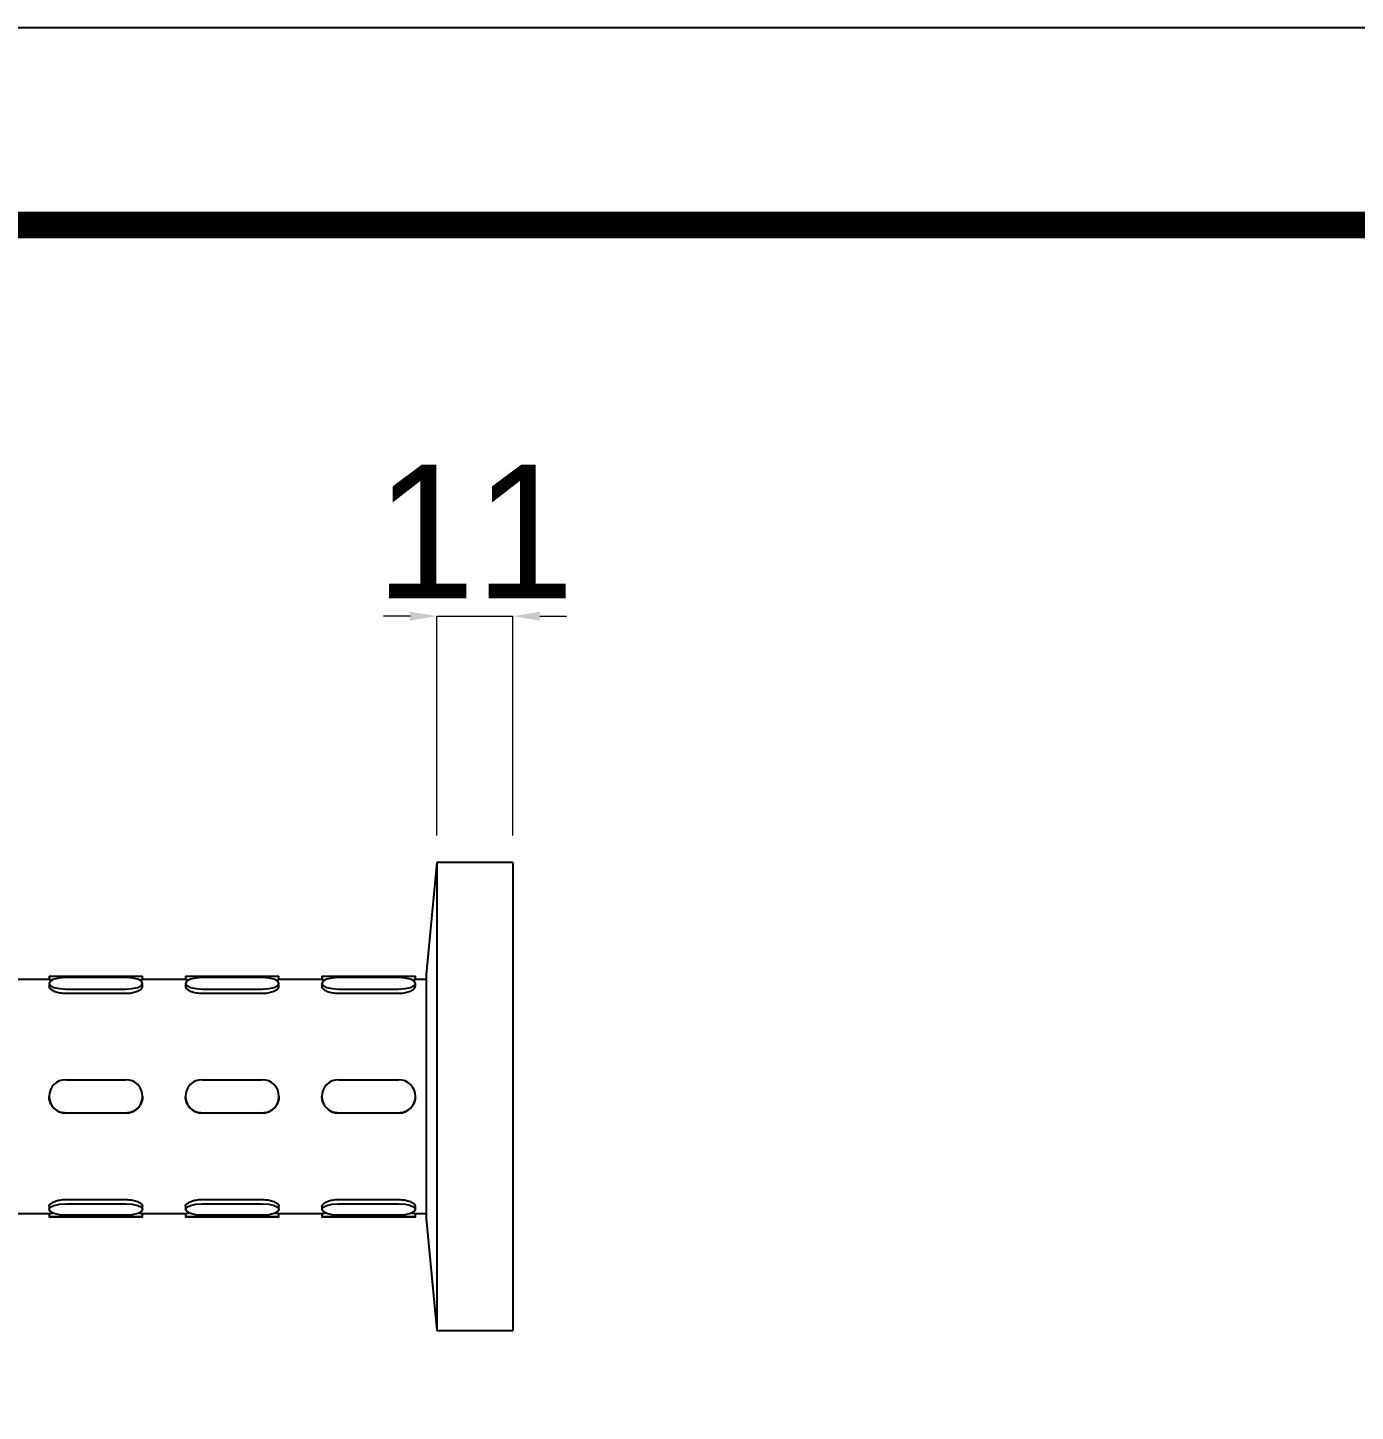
# Model space of a CAD drawing. Extents: x 0 to 2043, y 0 to 1272.
# Drawn here: x 783.8 to 982.4, y 1065 to 1272 of the extents above; entities that cross this region are included whole.
import ezdxf

# ---------------------------------------------------------------- set-up
doc = ezdxf.new("R2010")
doc.units = 0
doc.header["$LTSCALE"] = 10
doc.header["$MEASUREMENT"] = 0
doc.header["$PDMODE"] = 3
doc.header["$PDSIZE"] = -10
doc.layers.get('0').update_dxf_attribs({"linetype": 'CONTINUOUS'})
doc.layers.get('DEFPOINTS').update_dxf_attribs({"linetype": 'CONTINUOUS'})
doc.styles.add('Daelim Dimension', font='')
doc.styles.get('Daelim Dimension').set_extended_font_data('나눔고딕')
doc.dimstyles.new('DEFAULT', dxfattribs={"dimscale": 2, "dimtxt": 2, "dimasz": 2, "dimexe": 0, "dimexo": 2, "dimgap": 1, "dimtad": 1, "dimdec": 0, "dimzin": 9, "dimdsep": 46, "dimtxsty": 'Daelim Dimension', "dimcen": 0.5, "dimclrd": 5, "dimclre": 5, "dimclrt": 256, "dimadec": 1, "dimazin": 0, "dimtfac": 1, "dimtdec": 0, "dimtix": 1, "dimtmove": 0, "dimatfit": 3, "dimfxl": 1, "dimtolj": 1, "dimtzin": 1, "dimlwd": 9, "dimlwe": 9, "dimarcsym": 0})

# ---------------------------------------------------------------- blocks, each defined once
blk = doc.blocks.new('*D13')
at = {"color": 5, "linetype": 'ByBlock', "lineweight": 9, "ltscale": 0.5, "transparency": 16777216}
for p, q in [((1430.47, 1133.97), (1430.47, 1120.71)), ((1707.92, 1133.97), (1707.92, 1120.71)), ((1434.47, 1120.71), (1703.92, 1120.71))]:
    blk.add_line(p, q, dxfattribs=at)
at = {"color": 5, "lineweight": 9, "transparency": 16777216}
for p, q in [((304.4, 878.45), (304.4, 964.57)), ((308.4, 964.57), (557.4, 964.57)), ((561.4, 882.01), (561.4, 964.57))]:
    blk.add_line(p, q, dxfattribs=at)
at = {"color": 5, "ltscale": 0.5, "transparency": 16777216}
for points in [[(1434.47, 1121.38), (1434.47, 1120.05), (1430.47, 1120.71)], [(1703.92, 1121.38), (1703.92, 1120.05), (1707.92, 1120.71)]]:
    blk.add_solid(points, dxfattribs=at)
at = {"color": 5, "transparency": 16777216}
for points in [[(308.4, 965.24), (308.4, 963.9), (304.4, 964.57)], [(557.4, 965.24), (557.4, 963.9), (561.4, 964.57)]]:
    blk.add_solid(points, dxfattribs=at)
at = {"layer": 'DEFPOINTS', "color": 0, "ltscale": 0.5, "transparency": 16777216}
for p in [(1430.47, 1137.97), (1707.92, 1137.97), (1707.92, 1120.71)]:
    blk.add_point(p, dxfattribs=at)
at = {"layer": 'DEFPOINTS', "color": 0, "transparency": 16777216}
for p in [(561.4, 964.57), (561.4, 878.01), (304.4, 874.45)]:
    blk.add_point(p, dxfattribs=at)
at = {"ltscale": 0.5, "transparency": 16777216, "insert": (1569.19, 1124.99), "char_height": 4, "attachment_point": 5, "style": 'Daelim Dimension'}
blk.add_mtext('\\A1;277.4', dxfattribs=at)
at = {"color": 7, "transparency": 16777216, "insert": (432.9, 977.46), "char_height": 20, "attachment_point": 5, "style": 'Daelim Dimension'}
blk.add_mtext('\\A1;257', dxfattribs=at)
blk = doc.blocks.new('*D14')
at = {"color": 5, "lineweight": 9, "transparency": 16777216}
for p, q in [((841.02, 1183.98), (837.02, 1183.98)), ((845.02, 1151.15), (845.02, 1183.98)), ((845.02, 1183.98), (856.4, 1183.98)), ((856.4, 1151.15), (856.4, 1183.98)), ((860.4, 1183.98), (864.4, 1183.98))]:
    blk.add_line(p, q, dxfattribs=at)
at = {"color": 5, "linetype": 'ByBlock', "lineweight": 9, "ltscale": 0.5, "transparency": 16777216}
for p, q in [((1765.74, 1133.53), (1765.74, 1113.88)), ((2043.14, 1133.53), (2043.14, 1113.88)), ((1769.74, 1113.88), (2039.14, 1113.88))]:
    blk.add_line(p, q, dxfattribs=at)
at = {"color": 5, "transparency": 16777216}
for points in [[(841.02, 1184.64), (841.02, 1183.31), (845.02, 1183.98)], [(860.4, 1184.64), (860.4, 1183.31), (856.4, 1183.98)]]:
    blk.add_solid(points, dxfattribs=at)
at = {"color": 5, "ltscale": 0.5, "transparency": 16777216}
for points in [[(1769.74, 1114.54), (1769.74, 1113.21), (1765.74, 1113.88)], [(2039.14, 1114.54), (2039.14, 1113.21), (2043.14, 1113.88)]]:
    blk.add_solid(points, dxfattribs=at)
at = {"layer": 'DEFPOINTS', "color": 0, "transparency": 16777216}
for p in [(856.4, 1183.98), (845.02, 1147.15), (856.4, 1147.15)]:
    blk.add_point(p, dxfattribs=at)
at = {"layer": 'DEFPOINTS', "color": 0, "ltscale": 0.5, "transparency": 16777216}
for p in [(1765.74, 1137.53), (2043.14, 1137.53), (2043.14, 1113.88)]:
    blk.add_point(p, dxfattribs=at)
at = {"color": 7, "transparency": 16777216, "insert": (850.71, 1196.65), "char_height": 20, "attachment_point": 5, "style": 'Daelim Dimension'}
blk.add_mtext('\\A1;11', dxfattribs=at)
at = {"ltscale": 0.5, "transparency": 16777216, "insert": (1904.44, 1118.16), "char_height": 4, "attachment_point": 5, "style": 'Daelim Dimension'}
blk.add_mtext('\\A1;277.4', dxfattribs=at)

msp = doc.modelspace()

# ---------------------------------------------------------------- linework, layer by layer
at = {"color": 7, "linetype": 'Continuous', "lineweight": 25}
for p, q in [((845.02, 1147.15), (843.4, 1130.4)), ((856.4, 1147.15), (845.02, 1147.15)), ((845.02, 1147.15), (845.02, 1077.15)), ((856.4, 1147.15), (856.4, 1077.15)), ((787, 1130.15), (787, 1129.64)), ((789.5, 1130.15), (798.5, 1130.15)), ((801, 1129.64), (801, 1130.15)), ((807.4, 1130.15), (807.4, 1129.64)), ((809.9, 1130.15), (818.9, 1130.15)), ((821.4, 1129.64), (821.4, 1130.15)), ((827.8, 1130.15), (827.8, 1129.64)), ((830.3, 1130.15), (839.3, 1130.15)), ((841.8, 1129.64), (841.8, 1130.15)), ((843.4, 1130.4), (843.4, 1093.9)), ((787.03, 1129.65), (780.57, 1129.65)), ((787, 1129.06), (787, 1128.59)), ((798.5, 1129.92), (789.5, 1129.92)), ((789.5, 1128.21), (798.5, 1128.21)), ((807.43, 1129.65), (800.97, 1129.65)), ((801, 1128.59), (801, 1129.06)), ((807.4, 1129.06), (807.4, 1128.59)), ((818.9, 1129.92), (809.9, 1129.92)), ((809.9, 1128.21), (818.9, 1128.21)), ((827.83, 1129.65), (821.37, 1129.65)), ((821.4, 1128.59), (821.4, 1129.06)), ((827.8, 1129.06), (827.8, 1128.59)), ((839.3, 1129.92), (830.3, 1129.92)), ((830.3, 1128.21), (839.3, 1128.21)), ((843.4, 1129.65), (841.77, 1129.65)), ((841.8, 1128.59), (841.8, 1129.06)), ((789.5, 1127.57), (798.5, 1127.57)), ((809.9, 1127.57), (818.9, 1127.57)), ((830.3, 1127.57), (839.3, 1127.57)), ((789.5, 1114.65), (798.5, 1114.65)), ((809.9, 1114.65), (818.9, 1114.65)), ((830.3, 1114.65), (839.3, 1114.65)), ((787, 1112.15), (787, 1112.15)), ((801, 1112.15), (801, 1112.15)), ((807.4, 1112.15), (807.4, 1112.15)), ((821.4, 1112.15), (821.4, 1112.15)), ((827.8, 1112.15), (827.8, 1112.15)), ((841.8, 1112.15), (841.8, 1112.15)), ((798.5, 1109.65), (789.5, 1109.65)), ((798.5, 1109.65), (789.5, 1109.65)), ((818.9, 1109.65), (809.9, 1109.65)), ((818.9, 1109.65), (809.9, 1109.65)), ((839.3, 1109.65), (830.3, 1109.65)), ((839.3, 1109.65), (830.3, 1109.65)), ((787, 1095.71), (787, 1095.23)), ((789.5, 1096.73), (798.5, 1096.73)), ((789.5, 1096.09), (798.5, 1096.09)), ((801, 1095.23), (801, 1095.71)), ((807.4, 1095.71), (807.4, 1095.23)), ((809.9, 1096.73), (818.9, 1096.73)), ((809.9, 1096.09), (818.9, 1096.09)), ((821.4, 1095.23), (821.4, 1095.71)), ((827.8, 1095.71), (827.8, 1095.23)), ((830.3, 1096.73), (839.3, 1096.73)), ((830.3, 1096.09), (839.3, 1096.09)), ((841.8, 1095.23), (841.8, 1095.71)), ((780.57, 1094.65), (787.03, 1094.65)), ((787, 1094.65), (787, 1094.15)), ((798.5, 1094.38), (789.5, 1094.38)), ((789.5, 1094.15), (798.5, 1094.15)), ((798.5, 1094.15), (789.5, 1094.15)), ((800.97, 1094.65), (807.43, 1094.65)), ((801, 1094.15), (801, 1094.65)), ((807.4, 1094.65), (807.4, 1094.15)), ((818.9, 1094.38), (809.9, 1094.38)), ((809.9, 1094.15), (818.9, 1094.15)), ((818.9, 1094.15), (809.9, 1094.15)), ((821.37, 1094.65), (827.83, 1094.65)), ((821.4, 1094.15), (821.4, 1094.65)), ((827.8, 1094.65), (827.8, 1094.15)), ((839.3, 1094.38), (830.3, 1094.38)), ((830.3, 1094.15), (839.3, 1094.15)), ((839.3, 1094.15), (830.3, 1094.15)), ((841.77, 1094.65), (843.4, 1094.65)), ((841.8, 1094.15), (841.8, 1094.65)), ((843.4, 1093.9), (845.02, 1077.15)), ((845.02, 1077.15), (856.4, 1077.15))]:
    msp.add_line(p, q, dxfattribs=at)
at = {"ltscale": 0.5}
msp.add_lwpolyline([(0, 0), (1736, 0), (1736, 1272), (0, 1272)], close=True, dxfattribs=at)
at = {"color": 5, "linetype": 'ByBlock', "lineweight": 200, "const_width": 4}
msp.add_lwpolyline([(27.92, 54.47), (1707.92, 54.47), (1707.92, 1242.47), (27.92, 1242.47)], close=True, dxfattribs=at)
at = {"color": 7, "linetype": 'Continuous', "lineweight": 25, "flags": 128}
for points in [[(787, 1130.15), (787.19, 1130.15), (787.74, 1130.15), (788.55, 1130.15), (789.5, 1130.15)], [(798.5, 1130.15), (799.46, 1130.15), (800.27, 1130.15), (800.81, 1130.15), (801, 1130.15)], [(807.4, 1130.15), (807.59, 1130.15), (808.14, 1130.15), (808.95, 1130.15), (809.9, 1130.15)], [(818.9, 1130.15), (819.86, 1130.15), (820.67, 1130.15), (821.21, 1130.15), (821.4, 1130.15)], [(827.8, 1130.15), (827.99, 1130.15), (828.54, 1130.15), (829.35, 1130.15), (830.3, 1130.15)], [(839.3, 1130.15), (840.26, 1130.15), (841.07, 1130.15), (841.61, 1130.15), (841.8, 1130.15)], [(789.5, 1129.92), (788.55, 1129.85), (787.74, 1129.67), (787.19, 1129.39), (787, 1129.06), (787.19, 1128.74), (787.74, 1128.46), (788.55, 1128.27), (789.5, 1128.21)], [(798.5, 1128.21), (799.46, 1128.27), (800.27, 1128.46), (800.81, 1128.74), (801, 1129.06), (800.81, 1129.39), (800.27, 1129.67), (799.46, 1129.85), (798.5, 1129.92)], [(809.9, 1129.92), (808.95, 1129.85), (808.14, 1129.67), (807.59, 1129.39), (807.4, 1129.06), (807.59, 1128.74), (808.14, 1128.46), (808.95, 1128.27), (809.9, 1128.21)], [(818.9, 1128.21), (819.86, 1128.27), (820.67, 1128.46), (821.21, 1128.74), (821.4, 1129.06), (821.21, 1129.39), (820.67, 1129.67), (819.86, 1129.85), (818.9, 1129.92)], [(830.3, 1129.92), (829.35, 1129.85), (828.54, 1129.67), (827.99, 1129.39), (827.8, 1129.06), (827.99, 1128.74), (828.54, 1128.46), (829.35, 1128.27), (830.3, 1128.21)], [(839.3, 1128.21), (840.26, 1128.27), (841.07, 1128.46), (841.61, 1128.74), (841.8, 1129.06), (841.61, 1129.39), (841.07, 1129.67), (840.26, 1129.85), (839.3, 1129.92)], [(789.5, 1094.38), (788.55, 1094.44), (787.74, 1094.63), (787.19, 1094.91), (787, 1095.23), (787.19, 1095.56), (787.74, 1095.84), (788.55, 1096.02), (789.5, 1096.09)], [(798.5, 1096.09), (799.46, 1096.02), (800.27, 1095.84), (800.81, 1095.56), (801, 1095.23), (800.81, 1094.91), (800.27, 1094.63), (799.46, 1094.44), (798.5, 1094.38)], [(809.9, 1094.38), (808.95, 1094.44), (808.14, 1094.63), (807.59, 1094.91), (807.4, 1095.23), (807.59, 1095.56), (808.14, 1095.84), (808.95, 1096.02), (809.9, 1096.09)], [(818.9, 1096.09), (819.86, 1096.02), (820.67, 1095.84), (821.21, 1095.56), (821.4, 1095.23), (821.21, 1094.91), (820.67, 1094.63), (819.86, 1094.44), (818.9, 1094.38)], [(830.3, 1094.38), (829.35, 1094.44), (828.54, 1094.63), (827.99, 1094.91), (827.8, 1095.23), (827.99, 1095.56), (828.54, 1095.84), (829.35, 1096.02), (830.3, 1096.09)], [(839.3, 1096.09), (840.26, 1096.02), (841.07, 1095.84), (841.61, 1095.56), (841.8, 1095.23), (841.61, 1094.91), (841.07, 1094.63), (840.26, 1094.44), (839.3, 1094.38)], [(789.5, 1094.15), (788.55, 1094.15), (787.74, 1094.15), (787.19, 1094.15), (787, 1094.15), (787.19, 1094.15), (787.74, 1094.15), (788.55, 1094.15), (789.5, 1094.15)], [(798.5, 1094.15), (799.46, 1094.15), (800.27, 1094.15), (800.81, 1094.15), (801, 1094.15), (800.81, 1094.15), (800.27, 1094.15), (799.46, 1094.15), (798.5, 1094.15)], [(809.9, 1094.15), (808.95, 1094.15), (808.14, 1094.15), (807.59, 1094.15), (807.4, 1094.15), (807.59, 1094.15), (808.14, 1094.15), (808.95, 1094.15), (809.9, 1094.15)], [(818.9, 1094.15), (819.86, 1094.15), (820.67, 1094.15), (821.21, 1094.15), (821.4, 1094.15), (821.21, 1094.15), (820.67, 1094.15), (819.86, 1094.15), (818.9, 1094.15)], [(830.3, 1094.15), (829.35, 1094.15), (828.54, 1094.15), (827.99, 1094.15), (827.8, 1094.15), (827.99, 1094.15), (828.54, 1094.15), (829.35, 1094.15), (830.3, 1094.15)], [(839.3, 1094.15), (840.26, 1094.15), (841.07, 1094.15), (841.61, 1094.15), (841.8, 1094.15), (841.61, 1094.15), (841.07, 1094.15), (840.26, 1094.15), (839.3, 1094.15)]]:
    msp.add_lwpolyline(points, dxfattribs=at)
at = {"color": 7, "linetype": 'Continuous', "lineweight": 25}
for centre, start, end in [((789.5, 1112.15), 90, 270), ((798.5, 1112.15), 270, 90), ((809.9, 1112.15), 90, 270), ((818.9, 1112.15), 270, 90), ((830.3, 1112.15), 90, 270), ((839.3, 1112.15), 270, 90)]:
    msp.add_arc(centre, 2.5, start, end, dxfattribs=at)
for points, knots in [([(787.03, 1129.64), (787.03, 1129.64), (786.99, 1129.65), (787.17, 1129.62), (787.45, 1129.59), (787.56, 1129.58)], [0, 0, 0, 0, 0.1659066, 0.6699431, 1, 1, 1, 1]), ([(787.03, 1128.59), (787.03, 1128.56), (786.99, 1128.44), (787.22, 1128.19), (787.69, 1127.9), (788.39, 1127.67), (789.03, 1127.58), (789.41, 1127.57), (789.5, 1127.57)], [0, 0, 0, 0, 0.070496, 0.28295, 0.496154, 0.711255, 0.926476, 1, 1, 1, 1]), ([(798.5, 1127.57), (798.78, 1127.58), (799.34, 1127.61), (800.09, 1127.81), (800.65, 1128.08), (800.97, 1128.36), (800.97, 1128.52), (800.97, 1128.59)], [0, 0, 0, 0, 0.213248, 0.426444, 0.641012, 0.856495, 1, 1, 1, 1]), ([(800.44, 1129.58), (800.5, 1129.58), (800.76, 1129.61), (800.97, 1129.64), (800.97, 1129.64), (800.97, 1129.64)], [0, 0, 0, 0, 0.16063, 0.666523, 1, 1, 1, 1]), ([(807.43, 1129.64), (807.43, 1129.64), (807.39, 1129.65), (807.57, 1129.62), (807.85, 1129.59), (807.96, 1129.58)], [0, 0, 0, 0, 0.165907, 0.669943, 1, 1, 1, 1]), ([(807.43, 1128.59), (807.43, 1128.56), (807.39, 1128.44), (807.62, 1128.19), (808.09, 1127.9), (808.79, 1127.67), (809.43, 1127.58), (809.81, 1127.57), (809.9, 1127.57)], [0, 0, 0, 0, 0.070496, 0.28295, 0.496154, 0.711255, 0.926476, 1, 1, 1, 1]), ([(818.9, 1127.57), (819.18, 1127.58), (819.74, 1127.61), (820.49, 1127.81), (821.05, 1128.08), (821.37, 1128.36), (821.37, 1128.52), (821.37, 1128.59)], [0, 0, 0, 0, 0.213248, 0.426444, 0.641012, 0.856495, 1, 1, 1, 1]), ([(820.84, 1129.58), (820.9, 1129.58), (821.16, 1129.61), (821.37, 1129.64), (821.37, 1129.64), (821.37, 1129.64)], [0, 0, 0, 0, 0.16063, 0.666523, 1, 1, 1, 1]), ([(827.83, 1129.64), (827.83, 1129.64), (827.79, 1129.65), (827.97, 1129.62), (828.25, 1129.59), (828.36, 1129.58)], [0, 0, 0, 0, 0.165907, 0.669943, 1, 1, 1, 1]), ([(827.83, 1128.59), (827.83, 1128.56), (827.79, 1128.44), (828.02, 1128.19), (828.49, 1127.9), (829.19, 1127.67), (829.83, 1127.58), (830.21, 1127.57), (830.3, 1127.57)], [0, 0, 0, 0, 0.070496, 0.28295, 0.496154, 0.711255, 0.926476, 1, 1, 1, 1]), ([(839.3, 1127.57), (839.58, 1127.58), (840.14, 1127.61), (840.89, 1127.81), (841.45, 1128.08), (841.77, 1128.36), (841.77, 1128.52), (841.77, 1128.59)], [0, 0, 0, 0, 0.213248, 0.426444, 0.641012, 0.856495, 1, 1, 1, 1]), ([(841.24, 1129.58), (841.3, 1129.58), (841.56, 1129.61), (841.77, 1129.64), (841.77, 1129.64), (841.77, 1129.64)], [0, 0, 0, 0, 0.1606296, 0.6665225, 1, 1, 1, 1]), ([(789.5, 1109.65), (789.22, 1109.68), (788.67, 1109.73), (787.92, 1110.16), (787.36, 1110.79), (787.03, 1111.49), (787.03, 1111.96), (787.03, 1112.15)], [0, 0, 0, 0, 0.213248, 0.426444, 0.641012, 0.856495, 1, 1, 1, 1]), ([(800.97, 1112.15), (800.98, 1112.06), (801.02, 1111.69), (800.79, 1111.05), (800.32, 1110.36), (799.62, 1109.86), (798.98, 1109.67), (798.6, 1109.65), (798.5, 1109.65)], [0, 0, 0, 0, 0.070496, 0.28295, 0.496154, 0.711255, 0.926476, 1, 1, 1, 1]), ([(809.9, 1109.65), (809.62, 1109.68), (809.07, 1109.73), (808.32, 1110.16), (807.76, 1110.79), (807.43, 1111.49), (807.43, 1111.96), (807.43, 1112.15)], [0, 0, 0, 0, 0.213248, 0.426444, 0.641012, 0.856495, 1, 1, 1, 1]), ([(821.37, 1112.15), (821.38, 1112.06), (821.42, 1111.69), (821.19, 1111.05), (820.72, 1110.36), (820.02, 1109.86), (819.38, 1109.67), (819, 1109.65), (818.9, 1109.65)], [0, 0, 0, 0, 0.070496, 0.28295, 0.496154, 0.711255, 0.926476, 1, 1, 1, 1]), ([(830.3, 1109.65), (830.02, 1109.68), (829.47, 1109.73), (828.72, 1110.16), (828.16, 1110.79), (827.83, 1111.49), (827.83, 1111.96), (827.83, 1112.15)], [0, 0, 0, 0, 0.213248, 0.426444, 0.641012, 0.856495, 1, 1, 1, 1]), ([(841.77, 1112.15), (841.78, 1112.06), (841.82, 1111.69), (841.59, 1111.05), (841.12, 1110.36), (840.42, 1109.86), (839.78, 1109.67), (839.4, 1109.65), (839.3, 1109.65)], [0, 0, 0, 0, 0.070496, 0.28295, 0.496154, 0.711255, 0.926476, 1, 1, 1, 1]), ([(787.03, 1095.71), (787.03, 1095.74), (786.99, 1095.86), (787.22, 1096.11), (787.69, 1096.4), (788.39, 1096.63), (789.03, 1096.72), (789.41, 1096.73), (789.5, 1096.73)], [0, 0, 0, 0, 0.070496, 0.28295, 0.496154, 0.711255, 0.926476, 1, 1, 1, 1]), ([(798.5, 1096.73), (798.78, 1096.71), (799.34, 1096.69), (800.09, 1096.49), (800.65, 1096.22), (800.97, 1095.93), (800.97, 1095.77), (800.97, 1095.71)], [0, 0, 0, 0, 0.213248, 0.426444, 0.641012, 0.856495, 1, 1, 1, 1]), ([(807.43, 1095.71), (807.43, 1095.74), (807.39, 1095.86), (807.62, 1096.11), (808.09, 1096.4), (808.79, 1096.63), (809.43, 1096.72), (809.81, 1096.73), (809.9, 1096.73)], [0, 0, 0, 0, 0.070496, 0.28295, 0.496154, 0.711255, 0.926476, 1, 1, 1, 1]), ([(818.9, 1096.73), (819.18, 1096.71), (819.74, 1096.69), (820.49, 1096.49), (821.05, 1096.22), (821.37, 1095.93), (821.37, 1095.77), (821.37, 1095.71)], [0, 0, 0, 0, 0.213248, 0.426444, 0.641012, 0.856495, 1, 1, 1, 1]), ([(827.83, 1095.71), (827.83, 1095.74), (827.79, 1095.86), (828.02, 1096.11), (828.49, 1096.4), (829.19, 1096.63), (829.83, 1096.72), (830.21, 1096.73), (830.3, 1096.73)], [0, 0, 0, 0, 0.070496, 0.28295, 0.496154, 0.711255, 0.926476, 1, 1, 1, 1]), ([(839.3, 1096.73), (839.58, 1096.71), (840.14, 1096.69), (840.89, 1096.49), (841.45, 1096.22), (841.77, 1095.93), (841.77, 1095.77), (841.77, 1095.71)], [0, 0, 0, 0, 0.213248, 0.426444, 0.641012, 0.856495, 1, 1, 1, 1]), ([(787.03, 1094.65), (787.03, 1094.65), (786.99, 1094.64), (787.17, 1094.67), (787.45, 1094.7), (787.56, 1094.72)], [0, 0, 0, 0, 0.1695006, 0.6699456, 1, 1, 1, 1]), ([(800.43, 1094.72), (800.5, 1094.71), (800.75, 1094.68), (800.97, 1094.65), (800.97, 1094.65), (800.97, 1094.65)], [0, 0, 0, 0, 0.1617728, 0.6641277, 1, 1, 1, 1]), ([(807.43, 1094.65), (807.43, 1094.65), (807.39, 1094.64), (807.57, 1094.67), (807.85, 1094.7), (807.96, 1094.72)], [0, 0, 0, 0, 0.1695006, 0.6699456, 1, 1, 1, 1]), ([(820.83, 1094.72), (820.9, 1094.71), (821.15, 1094.68), (821.37, 1094.65), (821.37, 1094.65), (821.37, 1094.65)], [0, 0, 0, 0, 0.161773, 0.664128, 1, 1, 1, 1]), ([(827.83, 1094.65), (827.83, 1094.65), (827.79, 1094.64), (827.97, 1094.67), (828.25, 1094.7), (828.36, 1094.72)], [0, 0, 0, 0, 0.169501, 0.669946, 1, 1, 1, 1]), ([(841.23, 1094.72), (841.3, 1094.71), (841.55, 1094.68), (841.77, 1094.65), (841.77, 1094.65), (841.77, 1094.65)], [0, 0, 0, 0, 0.161773, 0.664128, 1, 1, 1, 1])]:
    msp.add_open_spline(points, degree=3, knots=knots, dxfattribs=at)

# ---------------------------------------------------------------- dimensions: what is measured, and where the dimension line sits
for base, p1, p2, override, picture, middle in [((856.4, 1183.98), (845.02, 1147.15), (856.4, 1147.15), {"dimtxt": 10, "dimclrt": 7}, '*D14', (850.71, 1196.65)), ((561.4, 964.57), (304.4, 874.45), (561.4, 878.01), {"dimtxt": 10, "dimclrd": 5, "dimclre": 5, "dimclrt": 7}, '*D13', (432.9, 977.46))]:
    dim = msp.add_linear_dim(base=base, p1=p1, p2=p2, dimstyle='DEFAULT', override=override)
    dim.commit()
    dim.dimension.update_dxf_attribs({"geometry": picture, "text_midpoint": middle})

doc.saveas('drawing.dxf')
